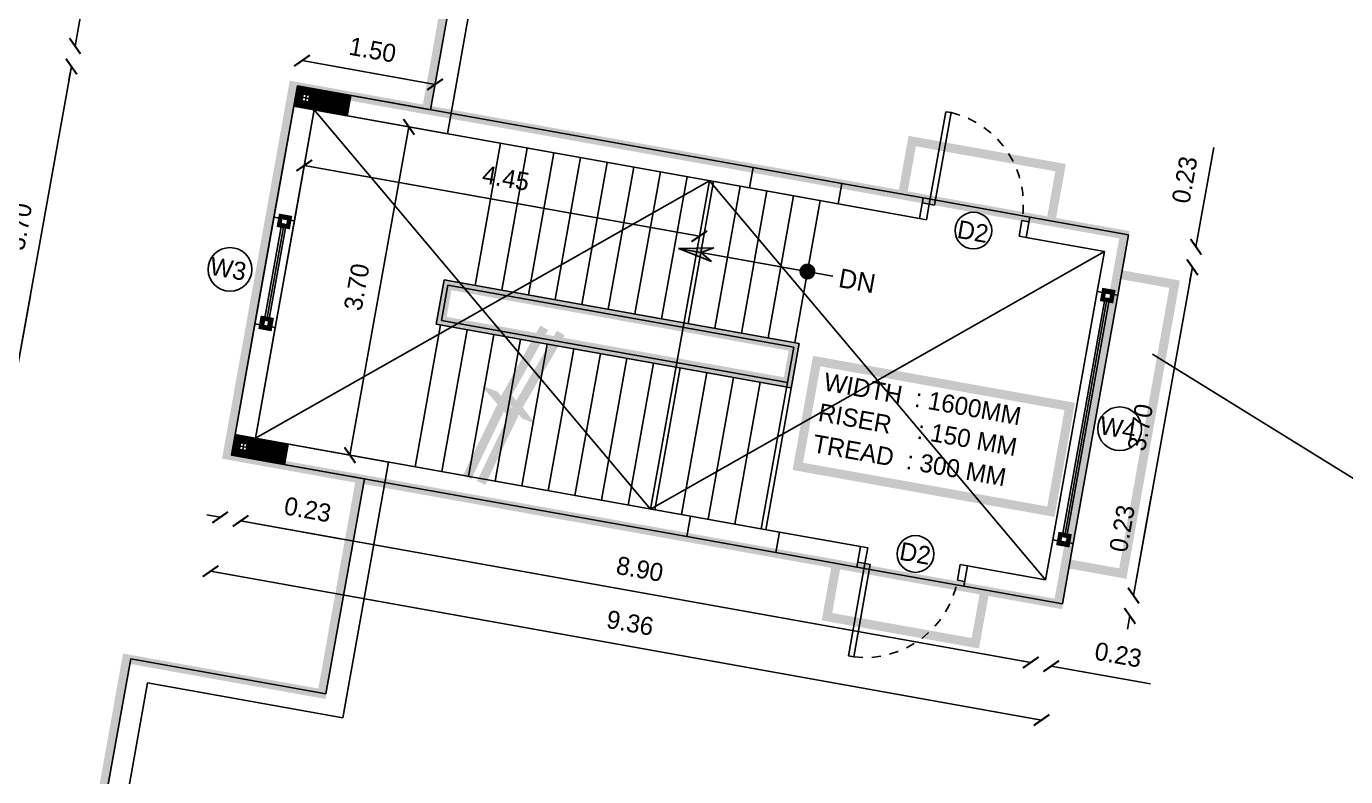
# Model space of a CAD drawing. Header units: metres. Extents: x 6101839 to 6102590, y -6659932 to -6659648.
# Drawn here: x 6102470.13 to 6102484.76, y -6659673.54 to -6659665.22 of the extents above; entities that cross this region are included whole.
import ezdxf

# ---------------------------------------------------------------- set-up
doc = ezdxf.new("R2010")
doc.units = ezdxf.units.M
doc.header["$LTSCALE"] = 500
doc.header["$MEASUREMENT"] = 0
doc.linetypes.add('DASHED2', pattern=[0.375, 0.25, -0.125])
doc.linetypes.add('HIDDEN', pattern=[0.375, 0.25, -0.125])
doc.layers.get('0').update_dxf_attribs({"linetype": 'CONTINUOUS'})
doc.layers.get('Defpoints').update_dxf_attribs({"linetype": 'CONTINUOUS'})
for name, color, linetype in [('above', 250, 'DASHED2'), ('Area', 3, 'CONTINUOUS'), ('Bldg', 44, 'CONTINUOUS'), ('BLK_1_FLR_3_ROOF_AREA', 54, 'CONTINUOUS'), ('COL', 2, 'CONTINUOUS'), ('DIM', 205, 'CONTINUOUS'), ('DOOR', 252, 'CONTINUOUS'), ('DOORTEXT', 13, 'CONTINUOUS'), ('ED', 30, 'CONTINUOUS'), ('FURN1', 252, 'CONTINUOUS'), ('FURNITURE', 252, 'CONTINUOUS'), ('HATCH', 15, 'CONTINUOUS'), ('norms', 4, 'CONTINUOUS'), ('railing', 14, 'CONTINUOUS'), ('STEPS', 233, 'CONTINUOUS'), ('T E X T', 7, 'CONTINUOUS'), ('TEXT', 4, 'CONTINUOUS'), ('W A L L', 125, 'CONTINUOUS'), ('W-SCH', 205, 'CONTINUOUS'), ('wall', 125, 'CONTINUOUS'), ('wall1', 125, 'CONTINUOUS'), ('WIN', 252, 'CONTINUOUS'), ('WINDOWS', 252, 'CONTINUOUS')]:
    doc.layers.add(name, color=color, linetype=linetype)
doc.styles.add('GD', font='GOTHIC.TTF')
doc.styles.add('RM', font='GOTHIC.TTF')
doc.styles.add('USA TEXT', font='GOTHIC.TTF')
doc.dimstyles.new('1-100-ED', dxfattribs={"dimtxt": 0.2, "dimasz": 0.15, "dimexe": 0.18, "dimexo": 0.0625, "dimgap": 0.15, "dimtad": 1, "dimzin": 0, "dimdsep": 46, "dimtxsty": 'USA TEXT', "dimblk": 'ARCHTICK', "dimcen": 0.1, "dimse1": 1, "dimse2": 1, "dimclrd": 256, "dimclrt": 256, "dimadec": 0, "dimazin": 0, "dimtfac": 1, "dimtofl": 0, "dimtmove": 0, "dimatfit": 3, "dimldrblk": 'ARCHTICK', "dimfxl": 0.18, "dimtolj": 1, "dimtzin": 0, "dimarcsym": 0})

# ---------------------------------------------------------------- blocks, each defined once
blk = doc.blocks.new('NEWCOL')
at = {"layer": 'HATCH'}
h = blk.add_hatch(dxfattribs=at)
h.set_pattern_fill('ANSI31', color=256, scale=3, angle=270, style=0)
h.set_pattern_definition([(315, (-629970.926, -258732.088), (6.73519209, 6.73519209), [])])
h.paths.add_polyline_path([(0, 115), (-115, 115), (-115, 0), (-37.5, 0), (-37.5, 37.5), (0, 37.5)])
h.paths.add_polyline_path([(115, 115), (0, 115), (0, 37.5), (37.5, 37.5), (37.5, 0), (115, 0)])
h.paths.add_polyline_path([(115, 0), (37.5, 0), (37.5, -37.5), (0, -37.5), (0, -485), (115, -485)])
h.paths.add_polyline_path([(0, -37.5), (-37.5, -37.5), (-37.5, 0), (-115, 0), (-115, -485), (0, -485)])
at = {"layer": 'COL'}
for p, q in [((-115, 0), (115, 0)), ((0, -485), (0, 115))]:
    blk.add_line(p, q, dxfattribs=at)
for points in [[(-115, -485), (115, -485), (115, 115), (-115, 115)], [(-37.5, -37.5), (37.5, -37.5), (37.5, 37.5), (-37.5, 37.5)]]:
    blk.add_lwpolyline(points, close=True, dxfattribs=at)
blk = doc.blocks.new('PIO-DOOR 750')
at = {"layer": 'FURN1'}
for p, q in [((-110, -50), (-110, 0)), ((0, -50), (-110, -50)), ((0, -50), (0, 0)), ((-110, -700), (-110, -750)), ((0, -700), (-110, -700)), ((0, -662.5), (0, -750)), ((648.9, -662.5), (0, -662.5)), ((648.9, -700), (0, -700)), ((648.9, -662.5), (648.9, -700))]:
    blk.add_line(p, q, dxfattribs=at)
at = {"layer": 'FURN1', "linetype": 'HIDDEN', "ltscale": 0.5}
blk.add_arc((0, -700), 650, 3.3033, 90.00406, dxfattribs=at)
blk = doc.blocks.new('_ArchTick')
at = {"color": 0, "linetype": 'ByBlock', "const_width": 0.15}
blk.add_lwpolyline([(-0.5, -0.5), (0.5, 0.5)], dxfattribs=at)
blk = doc.blocks.new('*D63')
at = {"layer": 'Defpoints', "color": 0, "transparency": 16777216}
for p in [(6102473.215, -6659666.759), (6102473.15, -6659667.122), (6102477.532, -6659667.907)]:
    blk.add_point(p, dxfattribs=at)
at = {"layer": 'ED', "lineweight": -2, "transparency": 16777216}
blk.add_line((6102477.597, -6659667.544), (6102473.215, -6659666.759), dxfattribs=at)
at = {"layer": 'ED', "lineweight": -2, "transparency": 16777216, "xscale": 0.15, "yscale": 0.15, "zscale": 0.15}
for p, rotation in [((6102473.215, -6659666.759), 169.8433136441614), ((6102477.597, -6659667.544), 349.8433136441614)]:
    blk.add_blockref('_ArchTick', p, dxfattribs=dict(at, rotation=rotation))
at = {"layer": 'ED', "transparency": 16777216, "insert": (6102475.451, -6659666.9), "char_height": 0.2, "attachment_point": 5, "rotation": 349.8433, "style": 'USA TEXT'}
blk.add_mtext('\\A1;4.45', dxfattribs=at)
blk = doc.blocks.new('*D64')
at = {"layer": 'Defpoints', "color": 0, "transparency": 16777216}
for p in [(6102474.16, -6659666.293), (6102474.375, -6659666.331), (6102473.508, -6659669.935)]:
    blk.add_point(p, dxfattribs=at)
at = {"layer": 'ED', "lineweight": -2, "transparency": 16777216}
blk.add_line((6102473.722, -6659669.973), (6102474.375, -6659666.331), dxfattribs=at)
at = {"layer": 'ED', "lineweight": -2, "transparency": 16777216, "xscale": 0.15, "yscale": 0.15, "zscale": 0.15}
for p, rotation in [((6102474.375, -6659666.331), 79.84329247130718), ((6102473.722, -6659669.973), 259.8432924713072)]:
    blk.add_blockref('_ArchTick', p, dxfattribs=dict(at, rotation=rotation))
at = {"layer": 'ED', "transparency": 16777216, "insert": (6102473.797, -6659668.107), "char_height": 0.2, "attachment_point": 5, "rotation": 79.8433, "style": 'USA TEXT'}
blk.add_mtext('\\A1;3.70', dxfattribs=at)
blk = doc.blocks.new('*D65')
at = {"layer": 'Defpoints', "color": 0, "transparency": 16777216}
for p in [(6102473.14, -6659665.876), (6102474.666, -6659665.86), (6102474.616, -6659666.141)]:
    blk.add_point(p, dxfattribs=at)
at = {"layer": 'ED', "lineweight": -2, "transparency": 16777216}
blk.add_line((6102473.19, -6659665.596), (6102474.666, -6659665.86), dxfattribs=at)
at = {"layer": 'ED', "lineweight": -2, "transparency": 16777216, "xscale": 0.15, "yscale": 0.15, "zscale": 0.15}
for p, rotation in [((6102473.19, -6659665.596), 169.8432924648619), ((6102474.666, -6659665.86), 349.8432924648619)]:
    blk.add_blockref('_ArchTick', p, dxfattribs=dict(at, rotation=rotation))
at = {"layer": 'ED', "transparency": 16777216, "insert": (6102473.973, -6659665.477), "char_height": 0.2, "attachment_point": 5, "rotation": 349.8433, "style": 'USA TEXT'}
blk.add_mtext('\\A1;1.50', dxfattribs=at)
blk = doc.blocks.new('*D115')
at = {"layer": 'Defpoints', "color": 0, "transparency": 16777216}
for p in [(6102469.471, -6659672.139), (6102471.879, -6659672.57), (6102470.898, -6659677.168)]:
    blk.add_point(p, dxfattribs=at)
at = {"layer": 'ED', "lineweight": -2, "transparency": 16777216}
blk.add_line((6102468.643, -6659676.764), (6102469.471, -6659672.139), dxfattribs=at)
at = {"layer": 'ED', "lineweight": -2, "transparency": 16777216, "xscale": 0.15, "yscale": 0.15, "zscale": 0.15}
for p, rotation in [((6102469.471, -6659672.139), 79.84496043941483), ((6102468.643, -6659676.764), 259.8449604394148)]:
    blk.add_blockref('_ArchTick', p, dxfattribs=dict(at, rotation=rotation))
at = {"layer": 'ED', "transparency": 16777216, "insert": (6102468.806, -6659674.407), "char_height": 0.2, "attachment_point": 5, "rotation": 79.845, "style": 'USA TEXT'}
blk.add_mtext('\\A1;4.70', dxfattribs=at)
blk = doc.blocks.new('*D116')
at = {"layer": 'Defpoints', "color": 0, "transparency": 16777216}
for p in [(6102469.512, -6659671.913), (6102471.919, -6659672.344), (6102471.879, -6659672.57)]:
    blk.add_point(p, dxfattribs=at)
at = {"layer": 'ED', "lineweight": -2, "transparency": 16777216}
for p, q in [((6102469.512, -6659671.913), (6102469.71, -6659670.81)), ((6102469.471, -6659672.139), (6102469.445, -6659672.287))]:
    blk.add_line(p, q, dxfattribs=at)
at = {"layer": 'ED', "lineweight": -2, "transparency": 16777216, "xscale": 0.15, "yscale": 0.15, "zscale": 0.15}
for p, rotation in [((6102469.512, -6659671.913), 259.8449604394148), ((6102469.471, -6659672.139), 79.84496043941485)]:
    blk.add_blockref('_ArchTick', p, dxfattribs=dict(at, rotation=rotation))
at = {"layer": 'ED', "transparency": 16777216, "insert": (6102469.386, -6659671.168), "char_height": 0.2, "attachment_point": 5, "rotation": 79.845, "style": 'USA TEXT'}
blk.add_mtext('\\A1;0.23', dxfattribs=at)
blk = doc.blocks.new('*D117')
at = {"layer": 'Defpoints', "color": 0, "transparency": 16777216}
for p in [(6102469.939, -6659669.529), (6102473.144, -6659670.103), (6102471.919, -6659672.344)]:
    blk.add_point(p, dxfattribs=at)
at = {"layer": 'ED', "lineweight": -2, "transparency": 16777216}
blk.add_line((6102469.512, -6659671.913), (6102469.939, -6659669.529), dxfattribs=at)
at = {"layer": 'ED', "lineweight": -2, "transparency": 16777216, "xscale": 0.15, "yscale": 0.15, "zscale": 0.15}
for p, rotation in [((6102469.939, -6659669.529), 79.84496043941483), ((6102469.512, -6659671.913), 259.8449604394148)]:
    blk.add_blockref('_ArchTick', p, dxfattribs=dict(at, rotation=rotation))
at = {"layer": 'ED', "transparency": 16777216, "insert": (6102469.475, -6659670.676), "char_height": 0.2, "attachment_point": 5, "rotation": 79.845, "style": 'USA TEXT'}
blk.add_mtext('\\A1;2.42', dxfattribs=at)
blk = doc.blocks.new('*D118')
at = {"layer": 'Defpoints', "color": 0, "transparency": 16777216}
for p in [(6102469.979, -6659669.303), (6102473.185, -6659669.877), (6102473.144, -6659670.103)]:
    blk.add_point(p, dxfattribs=at)
at = {"layer": 'ED', "lineweight": -2, "transparency": 16777216}
for p, q in [((6102469.979, -6659669.303), (6102470.177, -6659668.2)), ((6102469.939, -6659669.529), (6102469.912, -6659669.677))]:
    blk.add_line(p, q, dxfattribs=at)
at = {"layer": 'ED', "lineweight": -2, "transparency": 16777216, "xscale": 0.15, "yscale": 0.15, "zscale": 0.15}
for p, rotation in [((6102469.979, -6659669.303), 259.8449604394148), ((6102469.939, -6659669.529), 79.84496043941485)]:
    blk.add_blockref('_ArchTick', p, dxfattribs=dict(at, rotation=rotation))
at = {"layer": 'ED', "transparency": 16777216, "insert": (6102469.854, -6659668.559), "char_height": 0.2, "attachment_point": 5, "rotation": 79.845, "style": 'USA TEXT'}
blk.add_mtext('\\A1;0.23', dxfattribs=at)
blk = doc.blocks.new('*D119')
at = {"layer": 'Defpoints', "color": 0, "transparency": 16777216}
for p in [(6102470.632, -6659665.661), (6102473.837, -6659666.235), (6102473.185, -6659669.877)]:
    blk.add_point(p, dxfattribs=at)
at = {"layer": 'ED', "lineweight": -2, "transparency": 16777216}
blk.add_line((6102469.979, -6659669.303), (6102470.632, -6659665.661), dxfattribs=at)
at = {"layer": 'ED', "lineweight": -2, "transparency": 16777216, "xscale": 0.15, "yscale": 0.15, "zscale": 0.15}
for p, rotation in [((6102470.632, -6659665.661), 79.84496043941483), ((6102469.979, -6659669.303), 259.8449604394148)]:
    blk.add_blockref('_ArchTick', p, dxfattribs=dict(at, rotation=rotation))
at = {"layer": 'ED', "transparency": 16777216, "insert": (6102470.055, -6659667.437), "char_height": 0.2, "attachment_point": 5, "rotation": 79.845, "style": 'USA TEXT'}
blk.add_mtext('\\A1;3.70', dxfattribs=at)
blk = doc.blocks.new('*D120')
at = {"layer": 'Defpoints', "color": 0, "transparency": 16777216}
for p in [(6102470.672, -6659665.434), (6102473.878, -6659666.009), (6102473.837, -6659666.235)]:
    blk.add_point(p, dxfattribs=at)
at = {"layer": 'ED', "lineweight": -2, "transparency": 16777216}
for p, q in [((6102470.672, -6659665.434), (6102470.87, -6659664.332)), ((6102470.632, -6659665.661), (6102470.605, -6659665.808))]:
    blk.add_line(p, q, dxfattribs=at)
at = {"layer": 'ED', "lineweight": -2, "transparency": 16777216, "xscale": 0.15, "yscale": 0.15, "zscale": 0.15}
for p, rotation in [((6102470.672, -6659665.434), 259.8449604394148), ((6102470.632, -6659665.661), 79.84496043941485)]:
    blk.add_blockref('_ArchTick', p, dxfattribs=dict(at, rotation=rotation))
at = {"layer": 'ED', "transparency": 16777216, "insert": (6102470.547, -6659664.69), "char_height": 0.2, "attachment_point": 5, "rotation": 79.845, "style": 'USA TEXT'}
blk.add_mtext('\\A1;0.23', dxfattribs=at)
blk = doc.blocks.new('*D121')
at = {"layer": 'Defpoints', "color": 0, "transparency": 16777216}
for p in [(6102471.099, -6659663.051), (6102474.043, -6659663.578), (6102473.878, -6659666.009)]:
    blk.add_point(p, dxfattribs=at)
at = {"layer": 'ED', "lineweight": -2, "transparency": 16777216}
blk.add_line((6102470.672, -6659665.434), (6102471.099, -6659663.051), dxfattribs=at)
at = {"layer": 'ED', "lineweight": -2, "transparency": 16777216, "xscale": 0.15, "yscale": 0.15, "zscale": 0.15}
for p, rotation in [((6102471.099, -6659663.051), 79.84496043941483), ((6102470.672, -6659665.434), 259.8449604394148)]:
    blk.add_blockref('_ArchTick', p, dxfattribs=dict(at, rotation=rotation))
at = {"layer": 'ED', "transparency": 16777216, "insert": (6102470.635, -6659664.198), "char_height": 0.2, "attachment_point": 5, "rotation": 79.845, "style": 'USA TEXT'}
blk.add_mtext('\\A1;2.42', dxfattribs=at)
blk = doc.blocks.new('*D125')
at = {"layer": 'Defpoints', "color": 0, "transparency": 16777216}
for p in [(6102475.111, -6659657.614), (6102467.63, -6659676.816), (6102471.546, -6659677.518)]:
    blk.add_point(p, dxfattribs=at)
at = {"layer": 'ED', "lineweight": -2, "transparency": 16777216}
blk.add_line((6102471.195, -6659656.913), (6102467.63, -6659676.816), dxfattribs=at)
at = {"layer": 'ED', "lineweight": -2, "transparency": 16777216, "xscale": 0.15, "yscale": 0.15, "zscale": 0.15}
for p, rotation in [((6102471.195, -6659656.913), 79.84493638249761), ((6102467.63, -6659676.816), 259.8449363824976)]:
    blk.add_blockref('_ArchTick', p, dxfattribs=dict(at, rotation=rotation))
at = {"layer": 'ED', "transparency": 16777216, "insert": (6102469.162, -6659666.82), "char_height": 0.2, "attachment_point": 5, "rotation": 79.8449, "style": 'USA TEXT'}
blk.add_mtext('\\A1;20.22', dxfattribs=at)
blk = doc.blocks.new('*D126')
at = {"layer": 'Defpoints', "color": 0, "transparency": 16777216}
for p in [(6102472.515, -6659669.363), (6102472.742, -6659669.403), (6102472.509, -6659670.702)]:
    blk.add_point(p, dxfattribs=at)
at = {"layer": 'ED', "lineweight": -2, "transparency": 16777216}
for p, q in [((6102472.282, -6659670.662), (6102472.135, -6659670.635)), ((6102472.509, -6659670.702), (6102473.612, -6659670.9))]:
    blk.add_line(p, q, dxfattribs=at)
at = {"layer": 'ED', "lineweight": -2, "transparency": 16777216, "xscale": 0.15, "yscale": 0.15, "zscale": 0.15}
for p, rotation in [((6102472.282, -6659670.662), 349.843290678094), ((6102472.509, -6659670.702), 169.843290678094)]:
    blk.add_blockref('_ArchTick', p, dxfattribs=dict(at, rotation=rotation))
at = {"layer": 'ED', "transparency": 16777216, "insert": (6102473.253, -6659670.576), "char_height": 0.2, "attachment_point": 5, "rotation": 349.8433, "style": 'USA TEXT'}
blk.add_mtext('\\A1;0.23', dxfattribs=at)
blk = doc.blocks.new('*D127')
at = {"layer": 'Defpoints', "color": 0, "transparency": 16777216}
for p in [(6102472.742, -6659669.403), (6102481.437, -6659671.355), (6102481.273, -6659672.272)]:
    blk.add_point(p, dxfattribs=at)
at = {"layer": 'ED', "lineweight": -2, "transparency": 16777216}
blk.add_line((6102472.509, -6659670.702), (6102481.273, -6659672.272), dxfattribs=at)
at = {"layer": 'ED', "lineweight": -2, "transparency": 16777216, "xscale": 0.15, "yscale": 0.15, "zscale": 0.15}
for p, rotation in [((6102472.509, -6659670.702), 169.843275717467), ((6102481.273, -6659672.272), 349.843275717467)]:
    blk.add_blockref('_ArchTick', p, dxfattribs=dict(at, rotation=rotation))
at = {"layer": 'ED', "transparency": 16777216, "insert": (6102476.936, -6659671.236), "char_height": 0.2, "attachment_point": 5, "rotation": 349.8433, "style": 'USA TEXT'}
blk.add_mtext('\\A1;8.90', dxfattribs=at)
blk = doc.blocks.new('*D128')
at = {"layer": 'Defpoints', "color": 0, "transparency": 16777216}
for p in [(6102481.437, -6659671.355), (6102481.623, -6659671.622), (6102481.499, -6659672.313)]:
    blk.add_point(p, dxfattribs=at)
at = {"layer": 'ED', "lineweight": -2, "transparency": 16777216}
for p, q in [((6102481.273, -6659672.272), (6102481.125, -6659672.246)), ((6102481.499, -6659672.313), (6102482.602, -6659672.51))]:
    blk.add_line(p, q, dxfattribs=at)
at = {"layer": 'ED', "lineweight": -2, "transparency": 16777216, "xscale": 0.15, "yscale": 0.15, "zscale": 0.15}
for p, rotation in [((6102481.273, -6659672.272), 349.843275717467), ((6102481.499, -6659672.313), 169.843275717467)]:
    blk.add_blockref('_ArchTick', p, dxfattribs=dict(at, rotation=rotation))
at = {"layer": 'ED', "transparency": 16777216, "insert": (6102482.243, -6659672.187), "char_height": 0.2, "attachment_point": 5, "rotation": 349.8433, "style": 'USA TEXT'}
blk.add_mtext('\\A1;0.23', dxfattribs=at)
blk = doc.blocks.new('*D129')
at = {"layer": 'Defpoints', "color": 0, "transparency": 16777216}
for p in [(6102472.484, -6659669.539), (6102481.7, -6659671.19), (6102481.392, -6659672.911)]:
    blk.add_point(p, dxfattribs=at)
at = {"layer": 'ED', "lineweight": -2, "transparency": 16777216}
blk.add_line((6102472.175, -6659671.26), (6102481.392, -6659672.911), dxfattribs=at)
at = {"layer": 'ED', "lineweight": -2, "transparency": 16777216, "xscale": 0.15, "yscale": 0.15, "zscale": 0.15}
for p, rotation in [((6102472.175, -6659671.26), 169.8432924679115), ((6102481.392, -6659672.911), 349.8432924679116)]:
    blk.add_blockref('_ArchTick', p, dxfattribs=dict(at, rotation=rotation))
at = {"layer": 'ED', "transparency": 16777216, "insert": (6102476.829, -6659671.834), "char_height": 0.2, "attachment_point": 5, "rotation": 349.8433, "style": 'USA TEXT'}
blk.add_mtext('\\A1;9.36', dxfattribs=at)
blk = doc.blocks.new('*D130')
at = {"layer": 'Defpoints', "color": 0, "transparency": 16777216}
for p in [(6102482.09, -6659667.713), (6102483.065, -6659667.888), (6102481.437, -6659671.356)]:
    blk.add_point(p, dxfattribs=at)
at = {"layer": 'ED', "lineweight": -2, "transparency": 16777216}
blk.add_line((6102482.412, -6659671.53), (6102483.065, -6659667.888), dxfattribs=at)
at = {"layer": 'ED', "lineweight": -2, "transparency": 16777216, "xscale": 0.15, "yscale": 0.15, "zscale": 0.15}
for p, rotation in [((6102483.065, -6659667.888), 79.84327571746705), ((6102482.412, -6659671.53), 259.8432757174671)]:
    blk.add_blockref('_ArchTick', p, dxfattribs=dict(at, rotation=rotation))
at = {"layer": 'ED', "transparency": 16777216, "insert": (6102482.488, -6659669.664), "char_height": 0.2, "attachment_point": 5, "rotation": 79.8433, "style": 'USA TEXT'}
blk.add_mtext('\\A1;3.70', dxfattribs=at)
blk = doc.blocks.new('*D131')
at = {"layer": 'Defpoints', "color": 0, "transparency": 16777216}
for p in [(6102482.357, -6659667.528), (6102482.09, -6659667.713), (6102483.105, -6659667.662)]:
    blk.add_point(p, dxfattribs=at)
at = {"layer": 'ED', "lineweight": -2, "transparency": 16777216}
for p, q in [((6102483.105, -6659667.662), (6102483.303, -6659666.559)), ((6102483.065, -6659667.888), (6102483.038, -6659668.036))]:
    blk.add_line(p, q, dxfattribs=at)
at = {"layer": 'ED', "lineweight": -2, "transparency": 16777216, "xscale": 0.15, "yscale": 0.15, "zscale": 0.15}
for p, rotation in [((6102483.105, -6659667.662), 259.8432757174671), ((6102483.065, -6659667.888), 79.84327571746707)]:
    blk.add_blockref('_ArchTick', p, dxfattribs=dict(at, rotation=rotation))
at = {"layer": 'ED', "transparency": 16777216, "insert": (6102482.98, -6659666.918), "char_height": 0.2, "attachment_point": 5, "rotation": 79.8433, "style": 'USA TEXT'}
blk.add_mtext('\\A1;0.23', dxfattribs=at)
blk = doc.blocks.new('*D132')
at = {"layer": 'Defpoints', "color": 0, "transparency": 16777216}
for p in [(6102481.333, -6659671.337), (6102482.412, -6659671.53), (6102481.293, -6659671.563)]:
    blk.add_point(p, dxfattribs=at)
at = {"layer": 'ED', "lineweight": -2, "transparency": 16777216}
for p, q in [((6102482.412, -6659671.53), (6102482.609, -6659670.427)), ((6102482.372, -6659671.756), (6102482.346, -6659671.904))]:
    blk.add_line(p, q, dxfattribs=at)
at = {"layer": 'ED', "lineweight": -2, "transparency": 16777216, "xscale": 0.15, "yscale": 0.15, "zscale": 0.15}
for p, rotation in [((6102482.412, -6659671.53), 259.8735117045767), ((6102482.372, -6659671.756), 79.87351170457663)]:
    blk.add_blockref('_ArchTick', p, dxfattribs=dict(at, rotation=rotation))
at = {"layer": 'ED', "transparency": 16777216, "insert": (6102482.286, -6659670.786), "char_height": 0.2, "attachment_point": 5, "rotation": 79.8735, "style": 'USA TEXT'}
blk.add_mtext('\\A1;0.23', dxfattribs=at)
blk = doc.blocks.new('*D172')
at = {"layer": 'Defpoints', "color": 0, "transparency": 16777216}
for p in [(6102474.635, -6659657.529), (6102534.269, -6659663.696), (6102533.383, -6659668.458)]:
    blk.add_point(p, dxfattribs=at)
at = {"layer": 'ED', "lineweight": -2, "transparency": 16777216}
blk.add_line((6102475.521, -6659652.767), (6102534.269, -6659663.696), dxfattribs=at)
at = {"layer": 'ED', "lineweight": -2, "transparency": 16777216, "xscale": 0.15, "yscale": 0.15, "zscale": 0.15}
for p, rotation in [((6102475.521, -6659652.767), 169.4613364465986), ((6102534.269, -6659663.696), 349.4613364465986)]:
    blk.add_blockref('_ArchTick', p, dxfattribs=dict(at, rotation=rotation))
at = {"layer": 'ED', "transparency": 16777216, "insert": (6102504.942, -6659657.981), "char_height": 0.2, "attachment_point": 5, "rotation": 349.4613, "style": 'USA TEXT'}
blk.add_mtext('\\A1;59.76', dxfattribs=at)

msp = doc.modelspace()

# ---------------------------------------------------------------- hatches: boundary and pattern name
at = {"layer": 'DIM'}
h = msp.add_hatch(color=256, dxfattribs=at)
h.paths.add_polyline_path([(6102477.65308, -6659667.67447), (6102477.64582, -6659667.71467), (6102477.75873, -6659667.67254)])
h.paths.add_polyline_path([(6102477.39254, -6659667.67922), (6102477.39164, -6659667.68423), (6102477.61798, -6659667.72506), (6102477.64582, -6659667.71467), (6102477.65308, -6659667.67447)])
h.paths.add_polyline_path([(6102477.39164, -6659667.68423), (6102477.39073, -6659667.68924), (6102477.63319, -6659667.78472), (6102477.64044, -6659667.74452), (6102477.61798, -6659667.72506)])
h.paths.add_polyline_path([(6102477.39073, -6659667.68924), (6102477.39164, -6659667.68423), (6102477.36649, -6659667.67969)])
h.paths.add_polyline_path([(6102477.36649, -6659667.67969), (6102477.39164, -6659667.68423), (6102477.39254, -6659667.67922)])
h.paths.add_polyline_path([(6102477.73151, -6659667.82344), (6102477.64044, -6659667.74452), (6102477.63319, -6659667.78472)])

# ---------------------------------------------------------------- linework, layer by layer
at = {"layer": 'above', "linetype": 'ByBlock'}
for p, q in [((6102473.32561, -6659666.14334), (6102477.05512, -6659670.57039)), ((6102472.67315, -6659669.78536), (6102477.70758, -6659666.92837)), ((6102477.70758, -6659666.92837), (6102477.05512, -6659670.57039)), ((6102477.70758, -6659666.92837), (6102481.4372, -6659671.35477)), ((6102477.05512, -6659670.57039), (6102482.08961, -6659667.7134))]:
    msp.add_line(p, q, dxfattribs=at)
at = {"layer": 'above', "const_width": 0.1}
for points in [[(6102479.85161, -6659667.07881), (6102479.95741, -6659666.48821), (6102481.60321, -6659666.78305), (6102481.49741, -6659667.37365)], [(6102482.27736, -6659667.97035), (6102482.86786, -6659668.07612), (6102482.29303, -6659671.28544), (6102481.70237, -6659671.17962)], [(6102479.11803, -6659671.17362), (6102479.01223, -6659671.76421), (6102480.65802, -6659672.05905), (6102480.76383, -6659671.46846)]]:
    msp.add_lwpolyline(points, dxfattribs=at)
at = {"layer": 'Area', "const_width": 0.1}
msp.add_lwpolyline([(6102474.80643, -6659668.0849), (6102478.64531, -6659668.77263), (6102478.57477, -6659669.16636), (6102474.73589, -6659668.47863)], close=True, dxfattribs=at)
msp.add_lwpolyline([(6102474.73585, -6659668.47856), (6102474.80637, -6659668.08483), (6102478.64528, -6659668.77245), (6102478.57475, -6659669.16619), (6102474.73585, -6659668.47856)], dxfattribs=at)
at = {"layer": 'Bldg', "linetype": 'ByBlock'}
for p, q in [((6102474.76603, -6659668.02687), (6102474.67786, -6659668.51903)), ((6102474.73589, -6659668.47863), (6102474.80643, -6659668.0849)), ((6102478.70334, -6659668.73223), (6102474.76603, -6659668.02687)), ((6102474.80643, -6659668.0849), (6102478.64531, -6659668.77263)), ((6102478.61517, -6659669.2244), (6102474.67786, -6659668.51903)), ((6102478.57477, -6659669.16637), (6102474.73589, -6659668.47863)), ((6102478.70334, -6659668.73223), (6102478.33303, -6659670.79932)), ((6102478.64531, -6659668.77263), (6102478.28381, -6659670.7905))]:
    msp.add_line(p, q, dxfattribs=at)
at = {"layer": 'BLK_1_FLR_3_ROOF_AREA', "const_width": 0.1}
msp.add_lwpolyline([(6102529.61318, -6659687.92679), (6102509.93011, -6659684.40118), (6102510.75774, -6659679.78048), (6102508.59244, -6659679.39285), (6102507.99261, -6659682.74019), (6102503.89778, -6659682.00673), (6102504.49744, -6659678.65965), (6102502.33215, -6659678.27202), (6102501.50421, -6659682.89194), (6102481.59114, -6659679.32513), (6102482.40962, -6659674.75597), (6102480.24434, -6659674.36827), (6102480.24423, -6659674.36825), (6102479.42583, -6659678.93728), (6102470.33551, -6659677.30903), (6102471.24507, -6659672.23107), (6102473.4106, -6659672.61896), (6102473.83749, -6659670.23567), (6102472.36099, -6659669.9712), (6102473.09457, -6659665.87639), (6102474.57099, -6659666.14061), (6102474.99785, -6659663.75755), (6102473.52135, -6659663.49308), (6102474.5896, -6659657.52915)], dxfattribs=at)
at = {"layer": 'DIM', "linetype": 'ByBlock'}
for p, q in [((6102478.19285, -6659666.78164), (6102479.17718, -6659666.95798)), ((6102479.13662, -6659667.18438), (6102478.15229, -6659667.00804)), ((6102478.48416, -6659670.8264), (6102477.49983, -6659670.65006)), ((6102477.45927, -6659670.87645), (6102478.4436, -6659671.05279))]:
    msp.add_line(p, q, dxfattribs=at)
at = {"layer": 'DIM', "color": 8, "linetype": 'ByBlock'}
msp.add_line((6102482.62358, -6659668.85343), (6102489.75677, -6659673.27272), dxfattribs=at)
at = {"layer": 'DIM', "const_width": 0.1}
msp.add_lwpolyline([(6102478.78848, -6659667.97339, 1), (6102478.80209, -6659667.89794, 1)], format="xyb", close=True, dxfattribs=at)
at = {"layer": 'DOOR', "linetype": 'ByBlock'}
for p, q in [((6102477.36648, -6659667.67972), (6102477.75873, -6659667.67257)), ((6102477.36648, -6659667.67972), (6102479.07897, -6659667.98651)), ((6102477.36648, -6659667.67972), (6102477.73151, -6659667.82347)), ((6102477.75873, -6659667.67257), (6102477.61798, -6659667.72508)), ((6102477.73151, -6659667.82347), (6102477.61798, -6659667.72508))]:
    msp.add_line(p, q, dxfattribs=at)
at = {"layer": 'ED', "linetype": 'ByBlock'}
for p, q in [((6102480.078, -6659667.11936), (6102481.26236, -6659667.33157)), ((6102479.34443, -6659671.21417), (6102480.52879, -6659671.42632))]:
    msp.add_line(p, q, dxfattribs=at)
at = {"layer": 'FURN1', "const_width": 0.1}
for points in [[(6102472.9742, -6659667.35092), (6102472.96538, -6659667.40014), (6102473.0146, -6659667.40895), (6102473.02341, -6659667.35973)], [(6102472.97431, -6659667.3503), (6102472.96549, -6659667.39952), (6102473.01471, -6659667.40834), (6102473.02352, -6659667.35912)], [(6102482.1059, -6659668.1733), (6102482.09708, -6659668.22252), (6102482.14629, -6659668.23134), (6102482.15511, -6659668.18212)], [(6102472.76277, -6659668.53151), (6102472.77158, -6659668.4823), (6102472.8208, -6659668.49111), (6102472.81198, -6659668.54033)], [(6102472.76288, -6659668.5309), (6102472.77169, -6659668.48168), (6102472.82091, -6659668.49049), (6102472.8121, -6659668.53971)], [(6102481.61194, -6659670.92976), (6102481.62076, -6659670.88055), (6102481.66998, -6659670.88937), (6102481.66116, -6659670.93858)]]:
    msp.add_lwpolyline(points, close=True, dxfattribs=at)
at = {"layer": 'FURNITURE', "linetype": 'ByBlock', "ltscale": 0.2}
for p, q in [((6102472.76288, -6659668.5309), (6102472.96549, -6659667.39952)), ((6102472.8121, -6659668.53971), (6102473.0146, -6659667.40895)), ((6102482.09708, -6659668.22252), (6102481.62076, -6659670.88055)), ((6102482.1463, -6659668.23134), (6102481.67009, -6659670.88875))]:
    msp.add_line(p, q, dxfattribs=at)
at = {"layer": 'FURNITURE', "color": 4, "linetype": 'ByBlock', "ltscale": 0.2}
for p, q in [((6102472.7963, -6659668.48609), (6102472.9901, -6659667.40393)), ((6102482.12158, -6659668.22754), (6102481.64538, -6659670.88496))]:
    msp.add_line(p, q, dxfattribs=at)
at = {"layer": 'norms', "const_width": 0.1}
msp.add_lwpolyline([(6102473.09455, -6659665.87639), (6102482.31133, -6659667.52759), (6102481.57782, -6659671.62238), (6102472.36099, -6659669.9712)], close=True, dxfattribs=at)
at = {"layer": 'railing', "linetype": 'ByBlock'}
for p, q in [((6102475.11056, -6659668.08858), (6102475.39285, -6659666.51305)), ((6102475.40585, -6659668.14148), (6102475.68815, -6659666.56595)), ((6102475.70115, -6659668.19439), (6102475.98344, -6659666.61886)), ((6102475.99645, -6659668.24729), (6102476.27874, -6659666.67176)), ((6102476.29175, -6659668.30019), (6102476.57404, -6659666.72466)), ((6102476.58705, -6659668.35309), (6102476.86934, -6659666.77756)), ((6102476.88235, -6659668.40599), (6102477.16464, -6659666.83047)), ((6102477.17765, -6659668.4589), (6102477.45994, -6659666.88337)), ((6102477.47295, -6659668.5118), (6102477.75524, -6659666.93627)), ((6102477.76824, -6659668.56472), (6102478.05053, -6659666.98919)), ((6102478.06354, -6659668.61762), (6102478.34583, -6659667.04209)), ((6102478.35884, -6659668.67053), (6102478.64113, -6659667.095)), ((6102478.65414, -6659668.72343), (6102478.93643, -6659667.1479)), ((6102474.72709, -6659668.52773), (6102474.44502, -6659670.10204)), ((6102475.02239, -6659668.58064), (6102474.74031, -6659670.15495)), ((6102475.31769, -6659668.63355), (6102475.03561, -6659670.20786)), ((6102475.61298, -6659668.68646), (6102475.33091, -6659670.26077)), ((6102475.61298, -6659668.68646), (6102475.33091, -6659670.26077)), ((6102475.90828, -6659668.73937), (6102475.62621, -6659670.31369)), ((6102476.20358, -6659668.79229), (6102475.9215, -6659670.3666)), ((6102476.49888, -6659668.8452), (6102476.2168, -6659670.41951)), ((6102476.79417, -6659668.89811), (6102476.5121, -6659670.47242)), ((6102477.08947, -6659668.95102), (6102476.80739, -6659670.52533)), ((6102477.38477, -6659669.00393), (6102477.10269, -6659670.57824)), ((6102477.68007, -6659669.05683), (6102477.39799, -6659670.63114)), ((6102477.97536, -6659669.10974), (6102477.69329, -6659670.68405)), ((6102478.27066, -6659669.16266), (6102477.98858, -6659670.73697))]:
    msp.add_line(p, q, dxfattribs=at)
at = {"layer": 'STEPS', "color": 251, "const_width": 0.1}
for points in [[(6102475.87534, -6659668.55921), (6102475.45754, -6659669.31228), (6102475.51005, -6659669.37865), (6102475.34548, -6659669.31642), (6102475.41611, -6659669.39702), (6102475.02132, -6659670.2181)], [(6102476.06027, -6659668.61758), (6102475.57731, -6659669.44754), (6102475.62982, -6659669.51391), (6102475.46525, -6659669.45168), (6102475.53588, -6659669.53228), (6102475.1766, -6659670.27951)]]:
    msp.add_lwpolyline(points, dxfattribs=at)
at = {"layer": 'W A L L', "linetype": 'ByBlock'}
msp.add_line((6102481.74293, -6659670.95324), (6102481.5164, -6659670.91264), dxfattribs=at)
at = {"layer": 'W-SCH'}
for centre, radius in [((6102480.63627, -6659667.48134), 0.20375), ((6102472.39051, -6659667.91194), 0.24242), ((6102482.25916, -6659669.67989), 0.24242), ((6102479.99364, -6659671.06851), 0.20375)]:
    msp.add_circle(centre, radius, dxfattribs=at)
at = {"layer": 'wall', "color": 9, "linetype": 'ByBlock'}
for p, q in [((6102475.30995, -6659663.57196), (6102474.802, -6659666.40779)), ((6102475.04301, -6659663.75777), (6102474.61616, -6659666.14084)), ((6102473.13977, -6659665.87639), (6102472.40619, -6659669.9712)), ((6102474.61616, -6659666.14084), (6102473.13977, -6659665.87639)), ((6102473.32561, -6659666.14334), (6102472.67315, -6659669.78536)), ((6102474.802, -6659666.40779), (6102473.32561, -6659666.14334)), ((6102472.67315, -6659669.78536), (6102474.14964, -6659670.04982)), ((6102472.40619, -6659669.9712), (6102473.88269, -6659670.23567)), ((6102474.14964, -6659670.04982), (6102473.64165, -6659672.88591)), ((6102473.88269, -6659670.23567), (6102473.4558, -6659672.61896)), ((6102471.29027, -6659672.23107), (6102470.38071, -6659677.30903)), ((6102473.4558, -6659672.61896), (6102471.29027, -6659672.23107)), ((6102471.47611, -6659672.49802), (6102470.64766, -6659677.12319)), ((6102473.64165, -6659672.88591), (6102471.47611, -6659672.49802))]:
    msp.add_line(p, q, dxfattribs=at)
at = {"layer": 'wall1', "linetype": 'ByBlock'}
for p, q in [((6102472.87879, -6659667.33317), (6102473.13977, -6659665.87639)), ((6102478.19285, -6659666.78164), (6102473.13977, -6659665.87639)), ((6102473.10519, -6659667.37374), (6102473.32561, -6659666.14332)), ((6102478.15229, -6659667.00804), (6102473.32561, -6659666.14334)), ((6102478.15229, -6659667.00804), (6102478.19285, -6659666.78164)), ((6102479.13662, -6659667.18438), (6102479.17718, -6659666.95798)), ((6102480.078, -6659667.11936), (6102479.17718, -6659666.95798)), ((6102480.078, -6659667.11936), (6102480.03734, -6659667.34637)), ((6102480.03745, -6659667.34576), (6102479.13662, -6659667.18438)), ((6102472.87883, -6659667.33321), (6102473.10523, -6659667.37375)), ((6102481.22169, -6659667.55858), (6102481.26236, -6659667.33157)), ((6102481.26236, -6659667.33157), (6102482.35656, -6659667.5276)), ((6102482.08961, -6659667.7134), (6102481.2218, -6659667.55794)), ((6102482.23686, -6659668.19677), (6102482.35656, -6659667.52756)), ((6102482.01035, -6659668.15618), (6102482.08961, -6659667.7134)), ((6102482.01035, -6659668.15618), (6102482.23681, -6659668.19676)), ((6102472.66718, -6659668.51439), (6102472.40619, -6659669.9712)), ((6102472.66722, -6659668.5144), (6102472.89369, -6659668.55496)), ((6102472.89358, -6659668.55494), (6102472.67315, -6659669.78536)), ((6102477.49983, -6659670.65006), (6102472.67315, -6659669.78536)), ((6102477.45927, -6659670.87645), (6102472.40619, -6659669.9712)), ((6102477.49983, -6659670.65006), (6102477.45927, -6659670.87645)), ((6102478.48416, -6659670.8264), (6102478.4436, -6659671.05279)), ((6102479.38509, -6659670.98717), (6102478.48416, -6659670.8264)), ((6102481.5164, -6659670.91264), (6102481.4372, -6659671.35477)), ((6102479.34443, -6659671.21417), (6102478.4436, -6659671.05279)), ((6102479.34443, -6659671.21417), (6102479.38509, -6659670.98717)), ((6102481.74293, -6659670.95324), (6102481.62305, -6659671.62239)), ((6102480.56946, -6659671.19931), (6102480.52879, -6659671.42632)), ((6102480.56946, -6659671.19931), (6102481.4372, -6659671.35477)), ((6102481.62305, -6659671.62239), (6102480.52878, -6659671.42635))]:
    msp.add_line(p, q, dxfattribs=at)
at = {"layer": 'WIN', "const_width": 0.1}
msp.add_lwpolyline([(6102478.68887, -6659670.09671), (6102481.49557, -6659670.59953), (6102481.7048, -6659669.43167), (6102478.89809, -6659668.92885)], close=True, dxfattribs=at)
at = {"layer": 'WINDOWS', "linetype": 'ByBlock'}
for p, q in [((6102472.66722, -6659668.5144), (6102472.87876, -6659667.33319)), ((6102472.89362, -6659668.55495), (6102473.10516, -6659667.37374)), ((6102482.01035, -6659668.15618), (6102481.5164, -6659670.91264)), ((6102482.23675, -6659668.19675), (6102481.7428, -6659670.95321))]:
    msp.add_line(p, q, dxfattribs=at)

# ---------------------------------------------------------------- block references
at = {"layer": 'COL', "xscale": 0.001, "yscale": 0.001, "zscale": 0.001, "rotation": 79.84329246129238}
for p in [(6102473.23269, -6659666.00987), (6102472.53967, -6659669.87828)]:
    msp.add_blockref('NEWCOL', p, dxfattribs=at)
at = {"layer": 'FURN1'}
for p, xscale, yscale, zscale, rotation in [((6102481.25281, -6659667.38487), -0.0016042849928533, 0.0016042849943042, 0.0016042849945261, 259.8416528361868), ((6102480.53834, -6659671.37302), 0.0016042849936019, 0.0016042849936019, 0.0016042849936019, 259.8449321311272)]:
    msp.add_blockref('PIO-DOOR 750', p, dxfattribs=dict(at, xscale=xscale, yscale=yscale, zscale=zscale, rotation=rotation))

# ---------------------------------------------------------------- texts
at = {"layer": 'DOORTEXT', "color": 3, "style": 'RM'}
for s, p in [('D2', (6102480.44509, -6659667.55999)), ('W3', (6102472.15578, -6659667.96782)), ('W4', (6102482.02443, -6659669.73577)), ('D2', (6102479.8055, -6659671.13021))]:
    msp.add_text(s, height=0.2, rotation=349.843276, dxfattribs=at).set_placement(p)
at = {"layer": 'T E X T', "style": 'GD'}
for s, p in [('WIDTH  : 1600MM', (6102478.96501, -6659669.2519)), ('RISER    : 150 MM', (6102478.90417, -6659669.59148)), ('TREAD  : 300 MM', (6102478.84219, -6659669.93746))]:
    msp.add_text(s, height=0.1999922, rotation=349.843276, dxfattribs=at).set_placement(p)
at = {"layer": 'TEXT', "style": 'RM'}
msp.add_text('DN', height=0.21, rotation=349.843276, dxfattribs=at).set_placement((6102479.12896, -6659668.10555))

# ---------------------------------------------------------------- dimensions: what is measured, and where the dimension line sits
at = {"layer": 'ED'}
for p1, p2, distance, picture, middle in [((6102474.6348, -6659657.52915), (6102533.3829, -6659668.45847), 4.84429, '*D172', (6102504.94151, -6659657.9805)), ((6102475.11116, -6659657.61447), (6102471.5461, -6659677.51778), -3.97834, '*D125', (6102469.16158, -6659666.81973)), ((6102473.13977, -6659665.87639), (6102474.6159, -6659666.14084), 0.28487, '*D65', (6102473.97304, -6659665.47717)), ((6102473.50755, -6659669.93485), (6102474.16002, -6659666.29283), -0.218, '*D64', (6102473.79734, -6659668.10731)), ((6102477.53232, -6659667.90665), (6102473.15035, -6659667.12163), -0.36888, '*D63', (6102475.45136, -6659666.90001)), ((6102472.51522, -6659669.36263), (6102472.74161, -6659669.40318), -1.31973, '*D126', (6102473.25297, -6659670.57644)), ((6102472.48359, -6659669.53916), (6102481.70045, -6659671.19035), -1.74773, '*D129', (6102476.8288, -6659671.83406)), ((6102481.29302, -6659671.56326), (6102481.3334, -6659671.33718), -1.09615, '*D132', (6102482.28629, -6659670.7859))]:
    dim = msp.add_aligned_dim(p1=p1, p2=p2, distance=distance, dimstyle='1-100-ED', dxfattribs=at)
    dim.commit()
    dim.dimension.update_dxf_attribs({"geometry": picture, "text_midpoint": middle})
for base, p1, p2, angle, picture, middle in [((6102471.09924, -6659663.05121), (6102473.87802, -6659666.00865), (6102474.04286, -6659663.57847), 259.84496, '*D121', (6102470.63536, -6659664.19798)), ((6102470.67235, -6659665.43445), (6102473.83746, -6659666.23504), (6102473.87802, -6659666.00865), 259.84496, '*D120', (6102470.54654, -6659664.69038)), ((6102470.6318, -6659665.66085), (6102473.185, -6659669.87706), (6102473.83746, -6659666.23504), 259.84496, '*D119', (6102470.05459, -6659667.4369)), ((6102483.10545, -6659667.66176), (6102482.08961, -6659667.7134), (6102482.35656, -6659667.5276), 259.843276, '*D131', (6102482.97965, -6659666.91769)), ((6102483.06489, -6659667.88812), (6102481.43702, -6659671.35575), (6102482.08961, -6659667.7134), 259.843276, '*D130', (6102482.4876, -6659669.66433)), ((6102469.97944, -6659669.30289), (6102473.14444, -6659670.10343), (6102473.185, -6659669.87706), 259.84496, '*D118', (6102469.85363, -6659668.55882)), ((6102469.9389, -6659669.52926), (6102471.91906, -6659672.3437), (6102473.14444, -6659670.10343), 259.84496, '*D117', (6102469.47502, -6659670.67605)), ((6102481.27283, -6659672.27228), (6102472.74161, -6659669.40318), (6102481.4372, -6659671.35477), 169.843276, '*D127', (6102476.93583, -6659671.23622)), ((6102469.512, -6659671.91255), (6102471.8785, -6659672.5701), (6102471.91906, -6659672.3437), 259.84496, '*D116', (6102469.38619, -6659671.16848)), ((6102481.49935, -6659672.31286), (6102481.4372, -6659671.35477), (6102481.62305, -6659671.62239), 169.843276, '*D128', (6102482.24343, -6659672.18707)), ((6102469.47145, -6659672.13895), (6102470.89791, -6659677.16801), (6102471.8785, -6659672.5701), 259.84496, '*D115', (6102468.80619, -6659674.40657))]:
    dim = msp.add_linear_dim(base=base, p1=p1, p2=p2, angle=angle, dimstyle='1-100-ED', dxfattribs=at)
    dim.commit()
    dim.dimension.update_dxf_attribs({"geometry": picture, "text_midpoint": middle})

doc.saveas('drawing.dxf')
